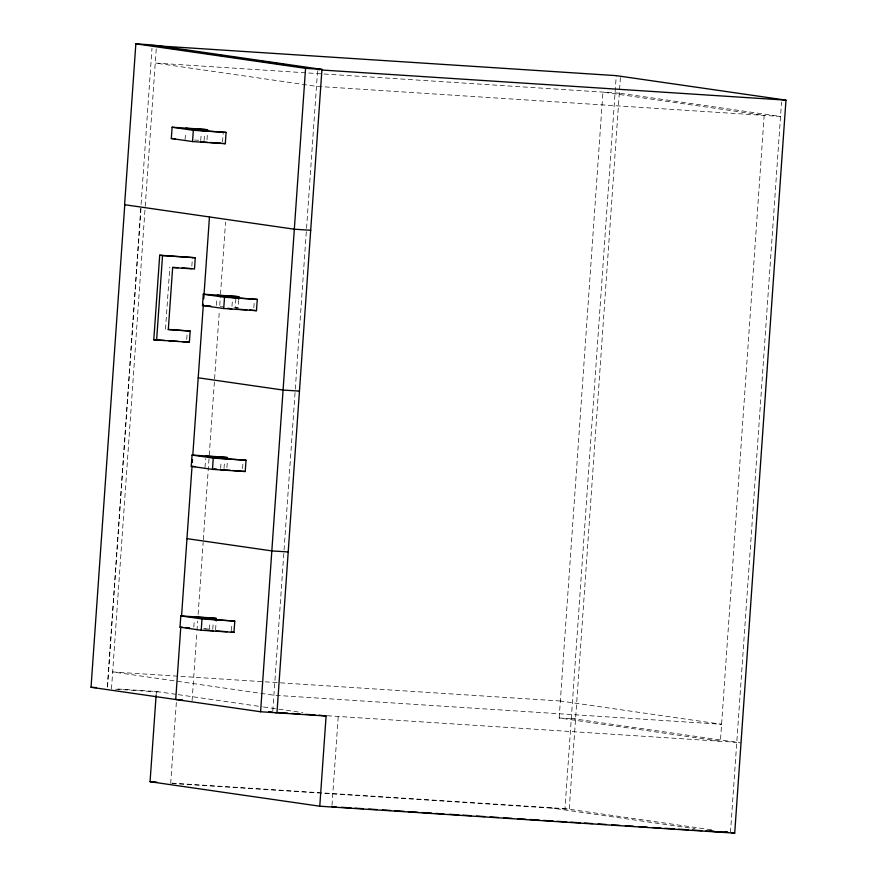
<?xml version="1.0" encoding="UTF-8"?>
<svg xmlns="http://www.w3.org/2000/svg" width="877" height="877" viewBox="0 0 877 877"><rect width="100%" height="100%" fill="white"/><g stroke="black" fill="none" stroke-linecap="round" stroke-linejoin="round"><path stroke-width="0.66" stroke-dasharray="4.38 3.29" d="M107.334 686.943L140.978 205.766M141.076 204.407L151.995 48.235M107.509 686.965L140.956 208.638M111.478 688.916L145.023 209.219M145.22 206.369L156.249 48.739M165.479 329.215L169.82 267.167M185.058 139.618L185.584 132.109M156.084 695.604L156.38 691.493L115.424 688.84M186.724 339.399L187.25 331.89M191.844 266.082L192.458 257.323M200.712 140.616L201.239 133.096M204.078 140.638L204.604 133.118M206.994 139.783L207.52 132.274M170.686 783.391L176.42 701.37M222.561 142.03L223.175 133.26M193.828 627.044L194.354 619.524M204.988 467.441L205.602 458.671M216.323 305.339L216.849 297.829M192.096 700.559L196.886 632.01M196.985 630.651L197.654 621.146M198.125 614.36L203.157 542.424M203.343 539.706L209.154 456.555M209.252 455.196L214.405 381.583M214.591 378.864L219.36 310.71M219.743 305.251L220.401 295.713M220.5 294.343L225.553 222.1M209.395 629.291L209.921 621.771M220.642 468.439L221.168 460.918M231.977 306.336L232.504 298.816M212.771 629.302L213.297 621.782M224.019 468.461L224.545 460.94M235.88 298.838L235.266 307.608L238.084 308.013L238.61 300.493M215.589 629.708L216.115 622.199M226.924 467.605L227.45 460.096M231.243 630.706L231.769 623.185M242.578 468.603L243.104 461.083M253.826 307.761L254.352 300.241M272.802 710.896L283.962 551.348M284.049 549.989L295.11 391.866M295.297 389.136L306.457 229.653M306.544 228.283L317.573 70.708M332.01 805.305L338.226 716.454M559.164 717.978L602.938 92.107L764.163 115.38L720.401 741.251L559.164 717.978L575.542 719.041M711.499 829.795L564.996 808.649L616.257 75.641M620.401 77.549L569.239 809.263L172.056 783.479M730.464 832.536L781.539 102.127M194.53 140.013L198.619 140.276M220.248 306.632L222.977 306.807M233.995 307.75L238.084 308.013M204.582 628.776L208.671 629.039M203.3 628.919L206.029 629.094M115.578 689.19L160.623 692.106M327.307 715.742L736.779 742.315M171.903 783.139L564.996 808.649M571.3 718.427L741.021 742.929M156.38 691.493L176.88 694.452M178.228 694.65L262.234 706.785M263.582 706.972L302.883 712.65M548.618 807.585L695.121 828.732M619.315 93.17L155.251 63.045L316.476 86.33L780.541 116.444L619.315 93.17M560.359 700.997L112.673 671.946L273.898 695.22L721.585 724.281L560.359 700.997"/><path stroke-width="1.32" d="M274.83 712.508L276.957 712.815L321.947 69.415L152.225 44.913L135.847 43.85L124.6 204.703L294.321 229.204L310.699 230.267M153.552 45.604L616.257 75.641L785.967 100.142L734.707 833.15L319.776 806.215L326.091 716.005L260.579 711.751L91.033 687.272L124.775 204.725M153.793 339.772L159.702 255.196L195.286 257.728L194.497 268.987L172.648 267.573L168.307 329.62L190.166 331.046L189.377 342.304L153.793 339.772L164.712 340.484M156.621 340.177L162.53 255.602L159.702 255.196M171.322 138.511L172.111 127.231L204.867 129.357L207.696 129.763L185.847 128.349L201.414 130.596L226.091 132.416L225.301 143.696L192.534 141.57L171.322 138.511L175.422 138.774M192.534 141.57L193.324 130.289L172.111 127.231M319.776 806.215L150.066 781.714L156.084 695.604M216.378 618.438L194.53 617.013L210.096 619.261L234.773 621.091L233.984 632.372L201.228 630.245L180.015 627.176L180.805 615.906L213.56 618.033L216.378 618.438L216.202 620.938M191.263 466.334L192.052 455.053L224.808 457.18L227.625 457.586L205.777 456.172L221.344 458.419L246.02 460.239L245.231 471.519L212.475 469.392L191.263 466.334L195.352 466.597M238.873 296.733L217.025 295.319L232.591 297.566L257.268 299.397L256.479 310.666L223.723 308.54L202.51 305.481L203.3 294.201L236.056 296.327L238.873 296.733L238.697 299.243M180.772 627.252L175.718 699.495L182.537 699.945M181.528 616.345L192.019 466.4M192.304 462.311L192.491 459.581M192.776 455.492L203.354 304.242M203.738 298.794L209.46 216.948M201.228 630.245L202.017 618.965L180.805 615.906M212.475 469.392L213.264 458.112L192.052 455.053M223.723 308.54L224.512 297.27L203.3 294.201M260.579 711.751L305.569 68.351L135.847 43.85M305.569 68.351L321.947 69.415M321.903 70.017L785.967 100.142M193.324 130.289L226.091 132.416M200.625 141.866L207.443 142.315M210.184 142.491L221.103 143.203M162.53 255.602L195.286 257.728M172.55 267.342L178.02 267.693M182.109 267.956L191.668 268.581M224.512 297.27L257.268 299.397M202.51 305.481L210.699 306.007M235.902 309.11L246.821 309.822M249.561 309.998L256.479 310.666M168.209 329.39L190.166 331.046M168.801 340.747L178.36 341.372M182.449 341.635L189.377 342.304M299.452 391.109L283.074 390.046L198.213 377.801M213.264 458.112L246.02 460.239M220.555 469.688L230.114 470.313M232.844 470.489L245.231 471.519M288.204 551.962L271.826 550.899L186.965 538.642M202.017 618.965L234.773 621.091M180.015 627.176L182.745 627.351M185.475 627.537L189.564 627.8M213.407 630.804L206.709 630.168M216.137 630.98L227.055 631.692M91.033 687.272L96.492 687.623M278.173 712.552L287.722 713.176M291.822 713.439L300.011 713.966M305.47 714.327L315.018 714.941M319.118 715.204L326.091 716.005M150.066 781.714L156.895 782.163M336.012 806.939L331.912 806.676L336.165 807.278M341.471 807.289L351.03 807.914M355.119 808.177L363.308 808.704M368.768 809.065L376.957 809.592M382.416 809.942L390.605 810.48M394.705 810.743L404.253 811.368M408.353 811.631L417.901 812.255M422.001 812.519L431.55 813.132M435.65 813.407L443.839 813.933M449.298 814.284L458.857 814.908M462.946 815.172L471.135 815.709M476.595 816.059L484.784 816.597M490.243 816.947L498.432 817.474M503.891 817.835L512.08 818.362M517.54 818.723L525.729 819.25M529.829 819.513L539.377 820.138M543.477 820.401L553.025 821.025M557.125 821.289L566.685 821.902M570.774 822.177L580.333 822.79M584.422 823.054L592.611 823.591M598.07 823.942L606.259 824.479M611.718 824.829L619.907 825.367M625.367 825.717L633.556 826.244M639.015 826.605L647.204 827.132M652.663 827.493L660.852 828.02M664.952 828.283L674.512 828.908M678.601 829.171L688.16 829.795M692.249 830.059L701.808 830.672M705.897 830.947L714.086 831.473M719.546 831.824L727.735 832.361M165.917 47.501L168.625 47.895M171.333 48.279L174.041 48.673M183.523 50.044L186.242 50.438M195.724 51.809L198.432 52.192M207.915 53.563L210.623 53.957M220.105 55.328L222.813 55.711M232.306 57.082L235.014 57.476M244.497 58.847L247.204 59.241M249.912 59.625L252.631 60.02M256.687 60.612L259.395 60.995M262.113 61.39L264.821 61.785M268.888 62.366L271.596 62.76M274.304 63.155L277.011 63.539M281.078 64.131L283.786 64.514M293.269 65.885L295.977 66.279M305.47 67.65L308.178 68.044M317.66 69.404L319.776 69.711M223.416 143.422L225.301 143.696M227.91 308.287L231.802 308.847M214.065 468.757L216.663 469.129M231.155 631.955L233.984 632.372M268.68 711.62L272.714 712.201M725.049 831.758L727.757 832.141M731.528 832.69L734.707 833.15M710.019 830.892L718.329 832.087"/></g></svg>
